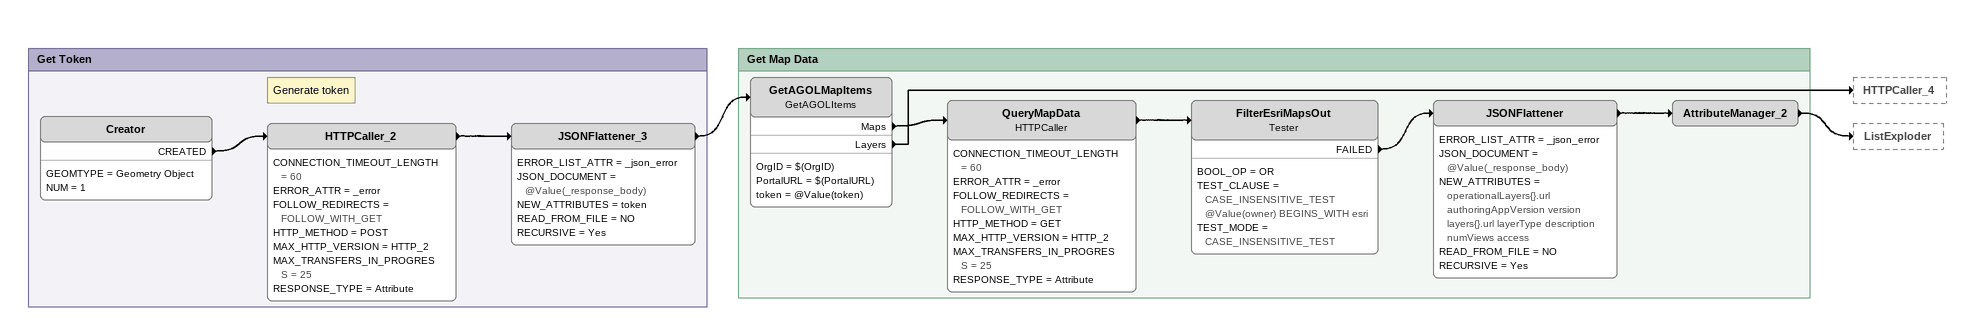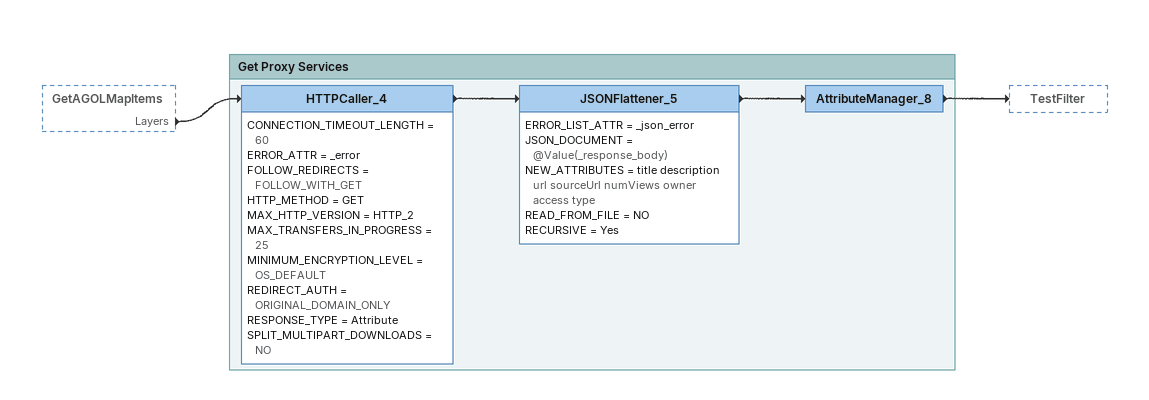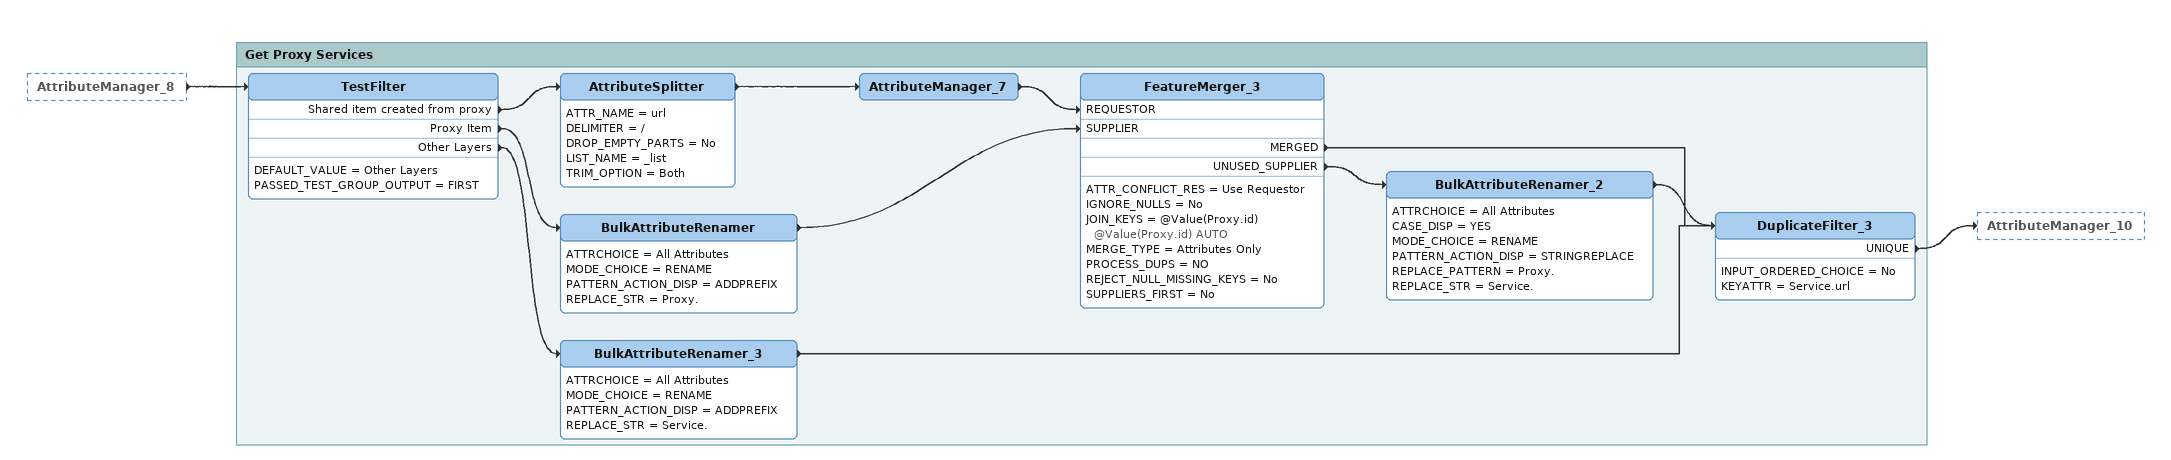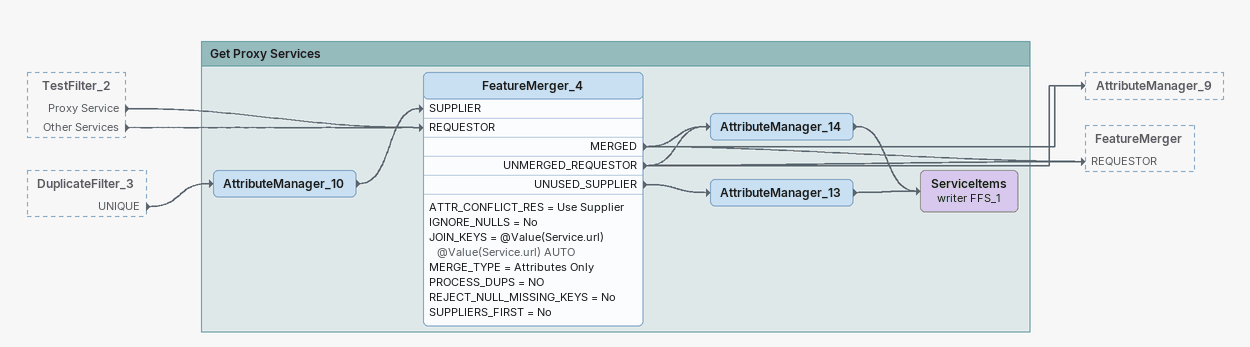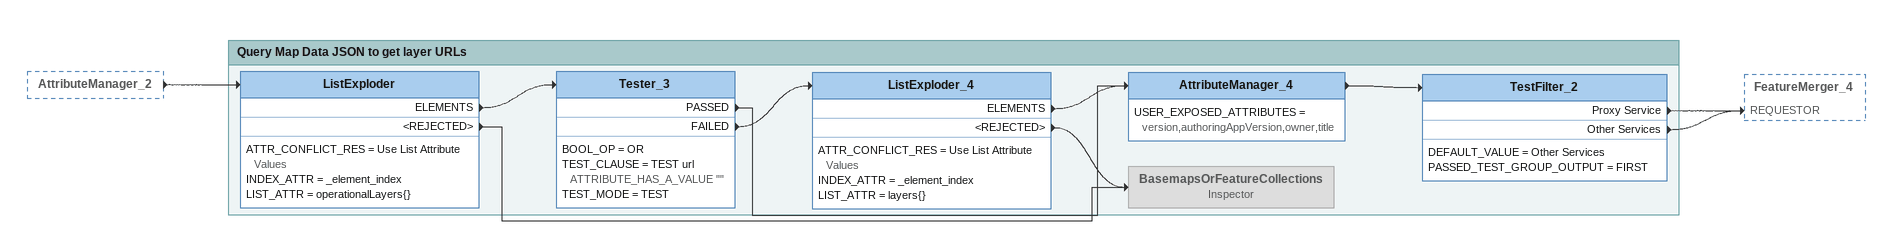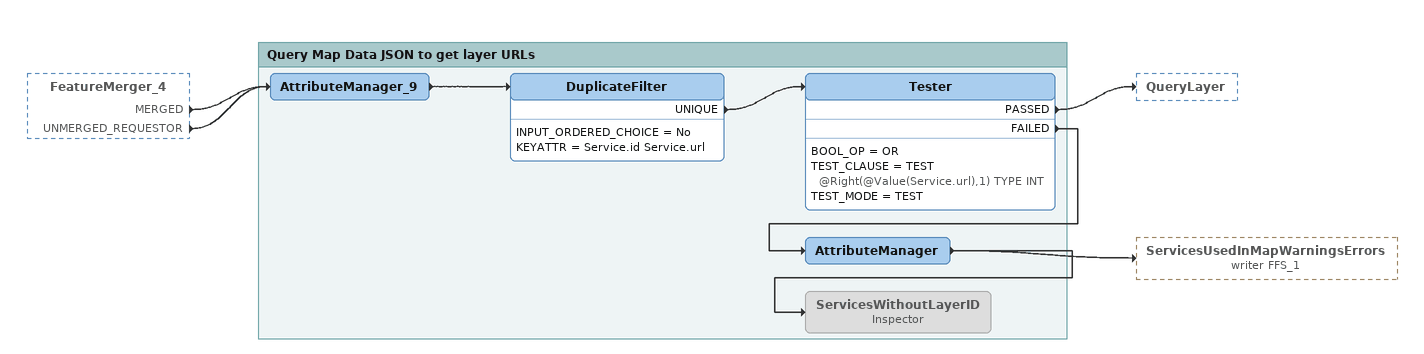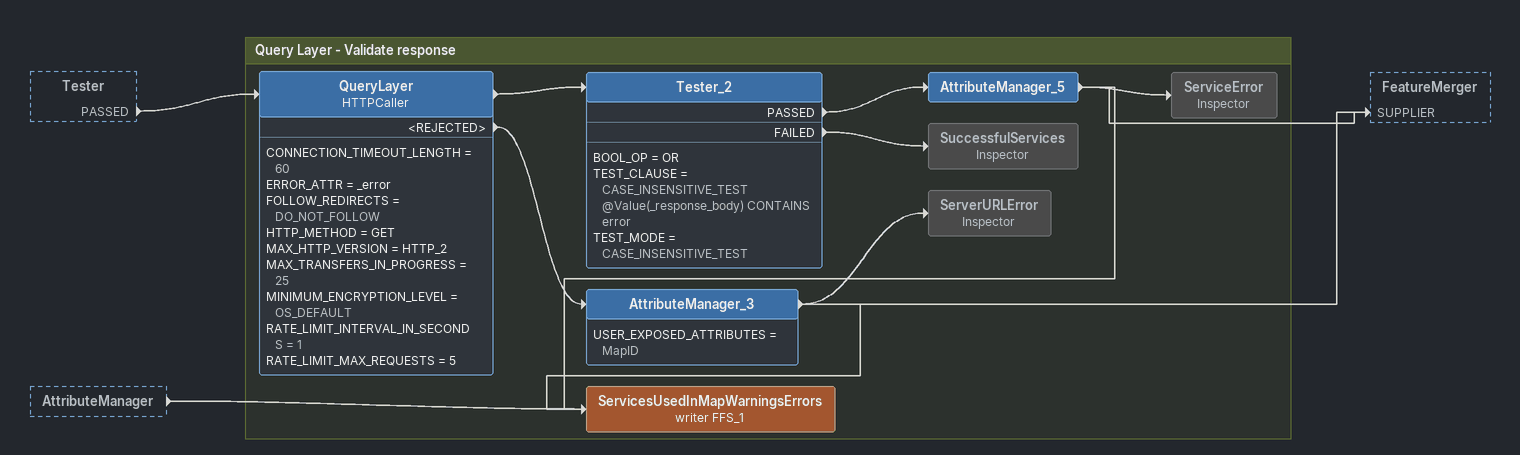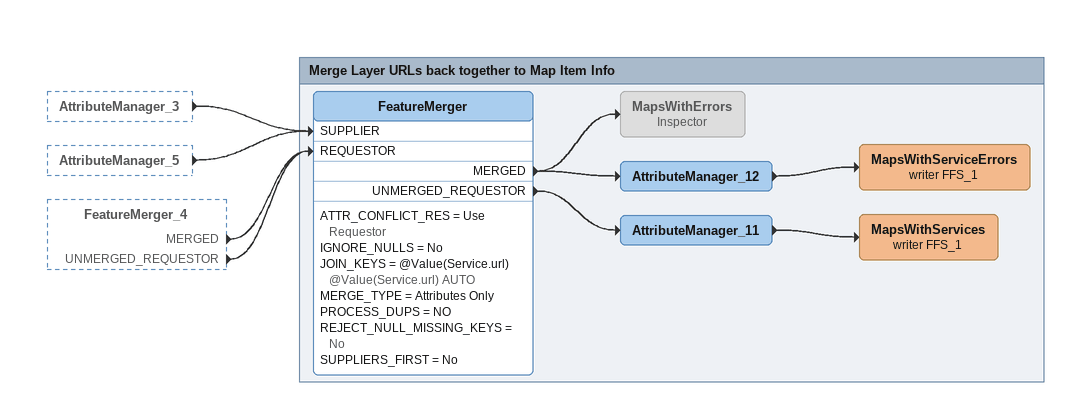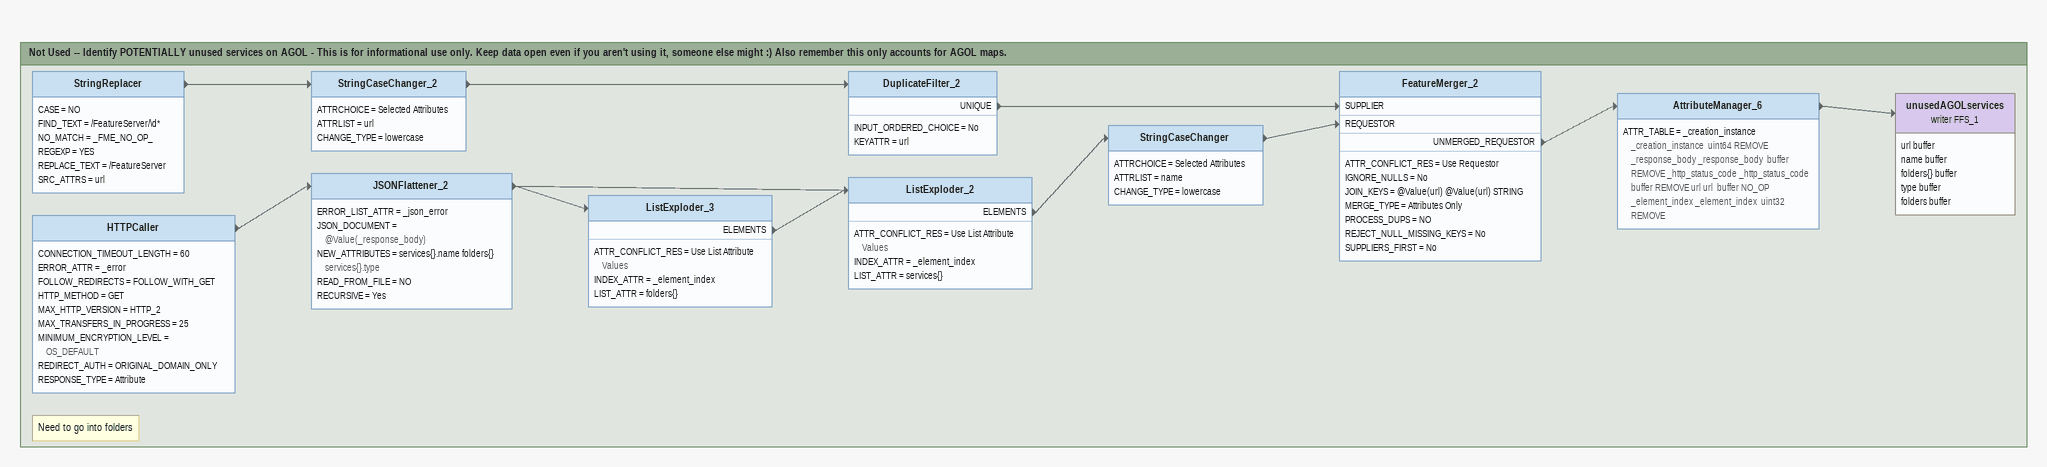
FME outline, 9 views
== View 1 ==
Bookmark: Get Token
Creator
    GEOMTYPE = Geometry Object
    NUM = 1
    CREATED -> HTTPCaller_2
Note: Generate token
HTTPCaller_2
    CONNECTION_TIMEOUT_LENGTH = 60
    ERROR_ATTR = _error
    FOLLOW_REDIRECTS = FOLLOW_WITH_GET
    HTTP_METHOD = POST
    MAX_HTTP_VERSION = HTTP_2
    MAX_TRANSFERS_IN_PROGRESS = 25
    RESPONSE_TYPE = Attribute
    -> JSONFlattener_3
JSONFlattener_3
    ERROR_LIST_ATTR = _json_error
    JSON_DOCUMENT = @Value(_response_body)
    NEW_ATTRIBUTES = token
    READ_FROM_FILE = NO
    RECURSIVE = Yes
    -> GetAGOLMapItems

Bookmark: Get Map Data
GetAGOLMapItems: GetAGOLItems
    OrgID = $(OrgID)
    PortalURL = $(PortalURL)
    token = @Value(token)
    Maps -> QueryMapData
    Layers -> HTTPCaller_4
QueryMapData: HTTPCaller
    CONNECTION_TIMEOUT_LENGTH = 60
    ERROR_ATTR = _error
    FOLLOW_REDIRECTS = FOLLOW_WITH_GET
    HTTP_METHOD = GET
    MAX_HTTP_VERSION = HTTP_2
    MAX_TRANSFERS_IN_PROGRESS = 25
    RESPONSE_TYPE = Attribute
    -> FilterEsriMapsOut
FilterEsriMapsOut: Tester
    BOOL_OP = OR
    TEST_CLAUSE = CASE_INSENSITIVE_TEST @Value(owner) BEGINS_WITH esri
    TEST_MODE = CASE_INSENSITIVE_TEST
    FAILED -> JSONFlattener
JSONFlattener
    ERROR_LIST_ATTR = _json_error
    JSON_DOCUMENT = @Value(_response_body)
    NEW_ATTRIBUTES = operationalLayers{}.url authoringAppVersion version layers{}.url layerType description numViews access
    READ_FROM_FILE = NO
    RECURSIVE = Yes
    -> AttributeManager_2
AttributeManager_2
    -> ListExploder

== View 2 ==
GetAGOLMapItems [outside]
    Layers -> HTTPCaller_4

Bookmark: Get Proxy Services
HTTPCaller_4
    CONNECTION_TIMEOUT_LENGTH = 60
    ERROR_ATTR = _error
    FOLLOW_REDIRECTS = FOLLOW_WITH_GET
    HTTP_METHOD = GET
    MAX_HTTP_VERSION = HTTP_2
    MAX_TRANSFERS_IN_PROGRESS = 25
    MINIMUM_ENCRYPTION_LEVEL = OS_DEFAULT
    REDIRECT_AUTH = ORIGINAL_DOMAIN_ONLY
    RESPONSE_TYPE = Attribute
    SPLIT_MULTIPART_DOWNLOADS = NO
    -> JSONFlattener_5
JSONFlattener_5
    ERROR_LIST_ATTR = _json_error
    JSON_DOCUMENT = @Value(_response_body)
    NEW_ATTRIBUTES = title description url sourceUrl numViews owner access type
    READ_FROM_FILE = NO
    RECURSIVE = Yes
    -> AttributeManager_8
AttributeManager_8
    -> TestFilter

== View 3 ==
AttributeManager_8 [outside]
    -> TestFilter

Bookmark: Get Proxy Services
TestFilter
    DEFAULT_VALUE = Other Layers
    PASSED_TEST_GROUP_OUTPUT = FIRST
    Shared item created from proxy -> AttributeSplitter
    Proxy Item -> BulkAttributeRenamer
    Other Layers -> BulkAttributeRenamer_3
AttributeSplitter
    ATTR_NAME = url
    DELIMITER = /
    DROP_EMPTY_PARTS = No
    LIST_NAME = _list
    TRIM_OPTION = Both
    -> AttributeManager_7
AttributeManager_7
    -> FeatureMerger_3 [REQUESTOR]
BulkAttributeRenamer
    ATTRCHOICE = All Attributes
    MODE_CHOICE = RENAME
    PATTERN_ACTION_DISP = ADDPREFIX
    REPLACE_STR = Proxy.
    -> FeatureMerger_3 [SUPPLIER]
FeatureMerger_3
    ATTR_CONFLICT_RES = Use Requestor
    IGNORE_NULLS = No
    JOIN_KEYS = @Value(Proxy.id) @Value(Proxy.id) AUTO
    MERGE_TYPE = Attributes Only
    PROCESS_DUPS = NO
    REJECT_NULL_MISSING_KEYS = No
    SUPPLIERS_FIRST = No
    MERGED -> DuplicateFilter_3
    UNUSED_SUPPLIER -> BulkAttributeRenamer_2
BulkAttributeRenamer_2
    ATTRCHOICE = All Attributes
    CASE_DISP = YES
    MODE_CHOICE = RENAME
    PATTERN_ACTION_DISP = STRINGREPLACE
    REPLACE_PATTERN = Proxy.
    REPLACE_STR = Service.
    -> DuplicateFilter_3
BulkAttributeRenamer_3
    ATTRCHOICE = All Attributes
    MODE_CHOICE = RENAME
    PATTERN_ACTION_DISP = ADDPREFIX
    REPLACE_STR = Service.
    -> DuplicateFilter_3
DuplicateFilter_3
    INPUT_ORDERED_CHOICE = No
    KEYATTR = Service.url
    UNIQUE -> AttributeManager_10

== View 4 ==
TestFilter_2 [outside]
    Proxy Service -> FeatureMerger_4 [REQUESTOR]
    Other Services -> FeatureMerger_4 [REQUESTOR]
DuplicateFilter_3 [outside]
    UNIQUE -> AttributeManager_10

Bookmark: Get Proxy Services
AttributeManager_10
    -> FeatureMerger_4 [SUPPLIER]
FeatureMerger_4
    ATTR_CONFLICT_RES = Use Supplier
    IGNORE_NULLS = No
    JOIN_KEYS = @Value(Service.url) @Value(Service.url) AUTO
    MERGE_TYPE = Attributes Only
    PROCESS_DUPS = NO
    REJECT_NULL_MISSING_KEYS = No
    SUPPLIERS_FIRST = No
    MERGED -> AttributeManager_14
    MERGED -> AttributeManager_9
    MERGED -> FeatureMerger [REQUESTOR]
    UNMERGED_REQUESTOR -> FeatureMerger [REQUESTOR]
    UNMERGED_REQUESTOR -> AttributeManager_9
    UNMERGED_REQUESTOR -> AttributeManager_14
    UNUSED_SUPPLIER -> AttributeManager_13
AttributeManager_14
    -> ServiceItems (writer FFS_1)
AttributeManager_13
    -> ServiceItems (writer FFS_1)
ServiceItems (writer FFS_1)

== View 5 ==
AttributeManager_2 [outside]
    -> ListExploder

Bookmark: Query Map Data JSON to get layer URLs
ListExploder
    ATTR_CONFLICT_RES = Use List Attribute Values
    INDEX_ATTR = _element_index
    LIST_ATTR = operationalLayers{}
    ELEMENTS -> Tester_3
    <REJECTED> -> BasemapsOrFeatureCollections
Tester_3
    BOOL_OP = OR
    TEST_CLAUSE = TEST url ATTRIBUTE_HAS_A_VALUE ""
    TEST_MODE = TEST
    PASSED -> AttributeManager_4
    FAILED -> ListExploder_4
ListExploder_4
    ATTR_CONFLICT_RES = Use List Attribute Values
    INDEX_ATTR = _element_index
    LIST_ATTR = layers{}
    ELEMENTS -> AttributeManager_4
    <REJECTED> -> BasemapsOrFeatureCollections
AttributeManager_4
    USER_EXPOSED_ATTRIBUTES = version,authoringAppVersion,owner,title
    -> TestFilter_2
TestFilter_2
    DEFAULT_VALUE = Other Services
    PASSED_TEST_GROUP_OUTPUT = FIRST
    Proxy Service -> FeatureMerger_4 [REQUESTOR]
    Other Services -> FeatureMerger_4 [REQUESTOR]
BasemapsOrFeatureCollections: Inspector [off]

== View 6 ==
FeatureMerger_4 [outside]
    MERGED -> AttributeManager_9
    UNMERGED_REQUESTOR -> AttributeManager_9

Bookmark: Query Map Data JSON to get layer URLs
AttributeManager_9
    -> DuplicateFilter
DuplicateFilter
    INPUT_ORDERED_CHOICE = No
    KEYATTR = Service.id Service.url
    UNIQUE -> Tester
Tester
    BOOL_OP = OR
    TEST_CLAUSE = TEST @Right(@Value(Service.url),1) TYPE INT
    TEST_MODE = TEST
    PASSED -> QueryLayer
    FAILED -> AttributeManager
AttributeManager
    -> ServicesWithoutLayerID
    -> ServicesUsedInMapWarningsErrors (writer FFS_1)
ServicesWithoutLayerID: Inspector [off]

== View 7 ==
Tester [outside]
    PASSED -> QueryLayer
AttributeManager [outside]
    -> ServicesUsedInMapWarningsErrors (writer FFS_1)

Bookmark: Query Layer - Validate response
QueryLayer: HTTPCaller
    CONNECTION_TIMEOUT_LENGTH = 60
    ERROR_ATTR = _error
    FOLLOW_REDIRECTS = DO_NOT_FOLLOW
    HTTP_METHOD = GET
    MAX_HTTP_VERSION = HTTP_2
    MAX_TRANSFERS_IN_PROGRESS = 25
    MINIMUM_ENCRYPTION_LEVEL = OS_DEFAULT
    RATE_LIMIT_INTERVAL_IN_SECONDS = 1
    RATE_LIMIT_MAX_REQUESTS = 5
    -> Tester_2
    <REJECTED> -> AttributeManager_3
Tester_2
    BOOL_OP = OR
    TEST_CLAUSE = CASE_INSENSITIVE_TEST @Value(_response_body) CONTAINS error
    TEST_MODE = CASE_INSENSITIVE_TEST
    PASSED -> AttributeManager_5
    FAILED -> SuccessfulServices
AttributeManager_5
    -> ServiceError
    -> FeatureMerger [SUPPLIER]
    -> ServicesUsedInMapWarningsErrors (writer FFS_1)
ServiceError: Inspector [off]
SuccessfulServices: Inspector [off]
AttributeManager_3
    USER_EXPOSED_ATTRIBUTES = MapID
    -> ServerURLError
    -> FeatureMerger [SUPPLIER]
    -> ServicesUsedInMapWarningsErrors (writer FFS_1)
ServerURLError: Inspector [off]
ServicesUsedInMapWarningsErrors (writer FFS_1)

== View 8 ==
AttributeManager_3 [outside]
    -> FeatureMerger [SUPPLIER]
AttributeManager_5 [outside]
    -> FeatureMerger [SUPPLIER]
FeatureMerger_4 [outside]
    MERGED -> FeatureMerger [REQUESTOR]
    UNMERGED_REQUESTOR -> FeatureMerger [REQUESTOR]

Bookmark: Merge Layer URLs back together to Map Item Info
FeatureMerger
    ATTR_CONFLICT_RES = Use Requestor
    IGNORE_NULLS = No
    JOIN_KEYS = @Value(Service.url) @Value(Service.url) AUTO
    MERGE_TYPE = Attributes Only
    PROCESS_DUPS = NO
    REJECT_NULL_MISSING_KEYS = No
    SUPPLIERS_FIRST = No
    MERGED -> AttributeManager_12
    MERGED -> MapsWithErrors
    UNMERGED_REQUESTOR -> AttributeManager_11
MapsWithErrors: Inspector [off]
AttributeManager_12
    -> MapsWithServiceErrors (writer FFS_1)
MapsWithServiceErrors (writer FFS_1)
AttributeManager_11
    -> MapsWithServices (writer FFS_1)
MapsWithServices (writer FFS_1)

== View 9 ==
Bookmark: Not Used -- Identify POTENTIALLY unused services on AGOL - This is for informational use only. Keep data open even if you aren't using it, someone else might :) Also remember this only accounts for AGOL maps.
StringReplacer
    CASE = NO
    FIND_TEXT = /FeatureServer/\d*
    NO_MATCH = _FME_NO_OP_
    REGEXP = YES
    REPLACE_TEXT = /FeatureServer
    SRC_ATTRS = url
    -> StringCaseChanger_2
StringCaseChanger_2
    ATTRCHOICE = Selected Attributes
    ATTRLIST = url
    CHANGE_TYPE = lowercase
    -> DuplicateFilter_2
DuplicateFilter_2
    INPUT_ORDERED_CHOICE = No
    KEYATTR = url
    UNIQUE -> FeatureMerger_2 [SUPPLIER]
Note: Need to go into folders
HTTPCaller
    CONNECTION_TIMEOUT_LENGTH = 60
    ERROR_ATTR = _error
    FOLLOW_REDIRECTS = FOLLOW_WITH_GET
    HTTP_METHOD = GET
    MAX_HTTP_VERSION = HTTP_2
    MAX_TRANSFERS_IN_PROGRESS = 25
    MINIMUM_ENCRYPTION_LEVEL = OS_DEFAULT
    REDIRECT_AUTH = ORIGINAL_DOMAIN_ONLY
    RESPONSE_TYPE = Attribute
    -> JSONFlattener_2
JSONFlattener_2
    ERROR_LIST_ATTR = _json_error
    JSON_DOCUMENT = @Value(_response_body)
    NEW_ATTRIBUTES = services{}.name folders{} services{}.type
    READ_FROM_FILE = NO
    RECURSIVE = Yes
    -> ListExploder_2
    -> ListExploder_3
ListExploder_3
    ATTR_CONFLICT_RES = Use List Attribute Values
    INDEX_ATTR = _element_index
    LIST_ATTR = folders{}
    ELEMENTS -> ListExploder_2
ListExploder_2
    ATTR_CONFLICT_RES = Use List Attribute Values
    INDEX_ATTR = _element_index
    LIST_ATTR = services{}
    ELEMENTS -> StringCaseChanger
StringCaseChanger
    ATTRCHOICE = Selected Attributes
    ATTRLIST = name
    CHANGE_TYPE = lowercase
    -> FeatureMerger_2 [REQUESTOR]
FeatureMerger_2
    ATTR_CONFLICT_RES = Use Requestor
    IGNORE_NULLS = No
    JOIN_KEYS = @Value(url) @Value(url) STRING
    MERGE_TYPE = Attributes Only
    PROCESS_DUPS = NO
    REJECT_NULL_MISSING_KEYS = No
    SUPPLIERS_FIRST = No
    UNMERGED_REQUESTOR -> AttributeManager_6
AttributeManager_6
    ATTR_TABLE = _creation_instance _creation_instance  uint64 REMOVE _response_body _response_body  buffer REMOVE _http_status_code _http_status_code  buffer REMOVE url url  buffer NO_OP _element_index _element_index  uint32 REMOVE
    -> unusedAGOLservices (writer FFS_1)
unusedAGOLservices (writer FFS_1)
    attributes: url buffer, name buffer, folders{} buffer, type buffer, folders buffer
